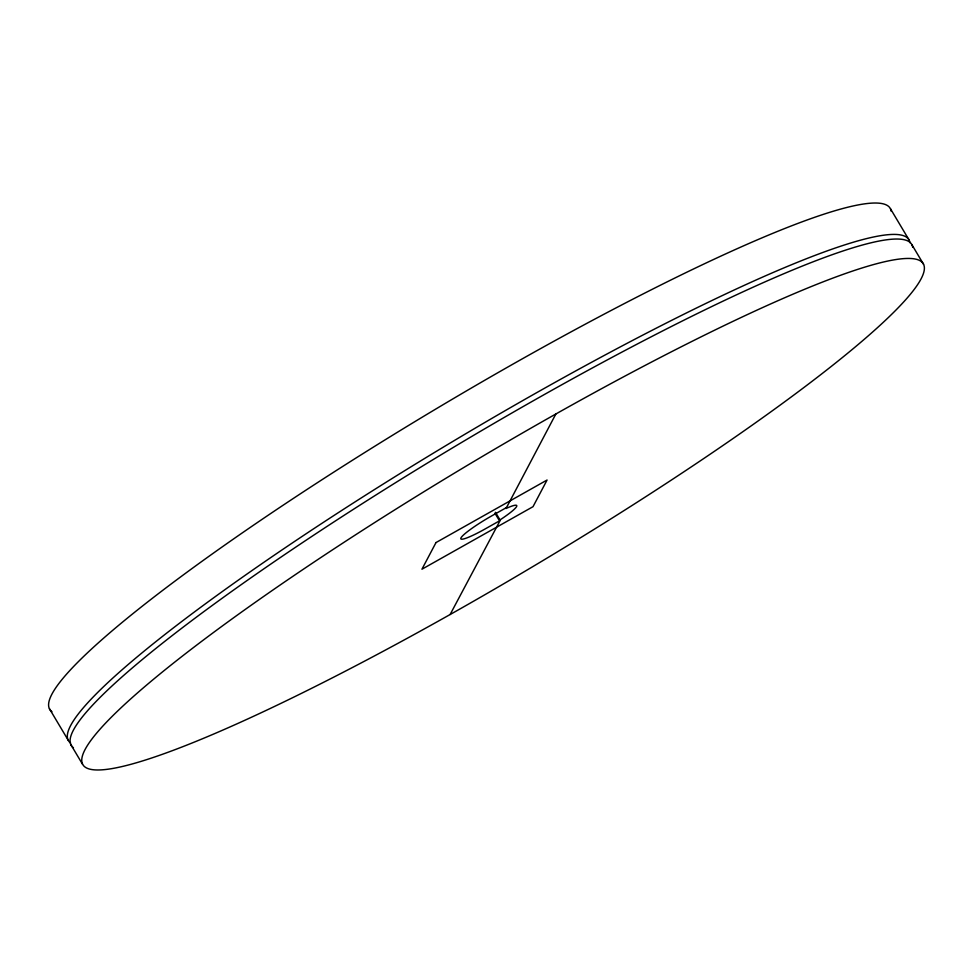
<?xml version="1.0" encoding="UTF-8"?>
<svg xmlns="http://www.w3.org/2000/svg" width="973" height="973" viewBox="0 0 973 973"><rect width="100%" height="100%" fill="white"/><g stroke="black" fill="none" stroke-linecap="round" stroke-linejoin="round"><path stroke-width="1.46" d="M450.134 614.498L500.681 519.473A32.498 4.001 -30.8 0 0 506.605 508.222L506.033 508.49L555.899 413.902M506.532 507.541L492.277 515.568A32.498 4.001 -30.8 0 0 460.995 537.862A32.498 4.001 -30.8 0 0 485.247 528.886L499.502 520.859L494.965 513.245M890.49 208.794L909.208 240.197M911.956 244.807L923.523 264.206A489.237 60.253 -30.8 0 1 315.617 686.318A489.237 60.253 -30.8 0 1 269.922 592.083A489.237 60.253 -30.8 0 1 923.523 264.206M495.464 512.297L500 519.91M49.477 708.794L68.195 740.198M70.956 744.807L82.51 764.206M51.958 711.725A489.237 60.253 -30.8 0 1 439.2 407.006A489.237 60.253 -30.8 0 1 891.219 211.299M70.688 743.117A489.237 60.253 -30.8 0 1 457.918 438.397A489.237 60.253 -30.8 0 1 909.937 242.691M73.437 747.738A489.237 60.253 -30.8 0 1 460.667 443.019A489.237 60.253 -30.8 0 1 912.698 247.312M436.001 542.569L421.941 569.217L533.022 506.678L547.069 480.03L436.001 542.569"/></g></svg>
